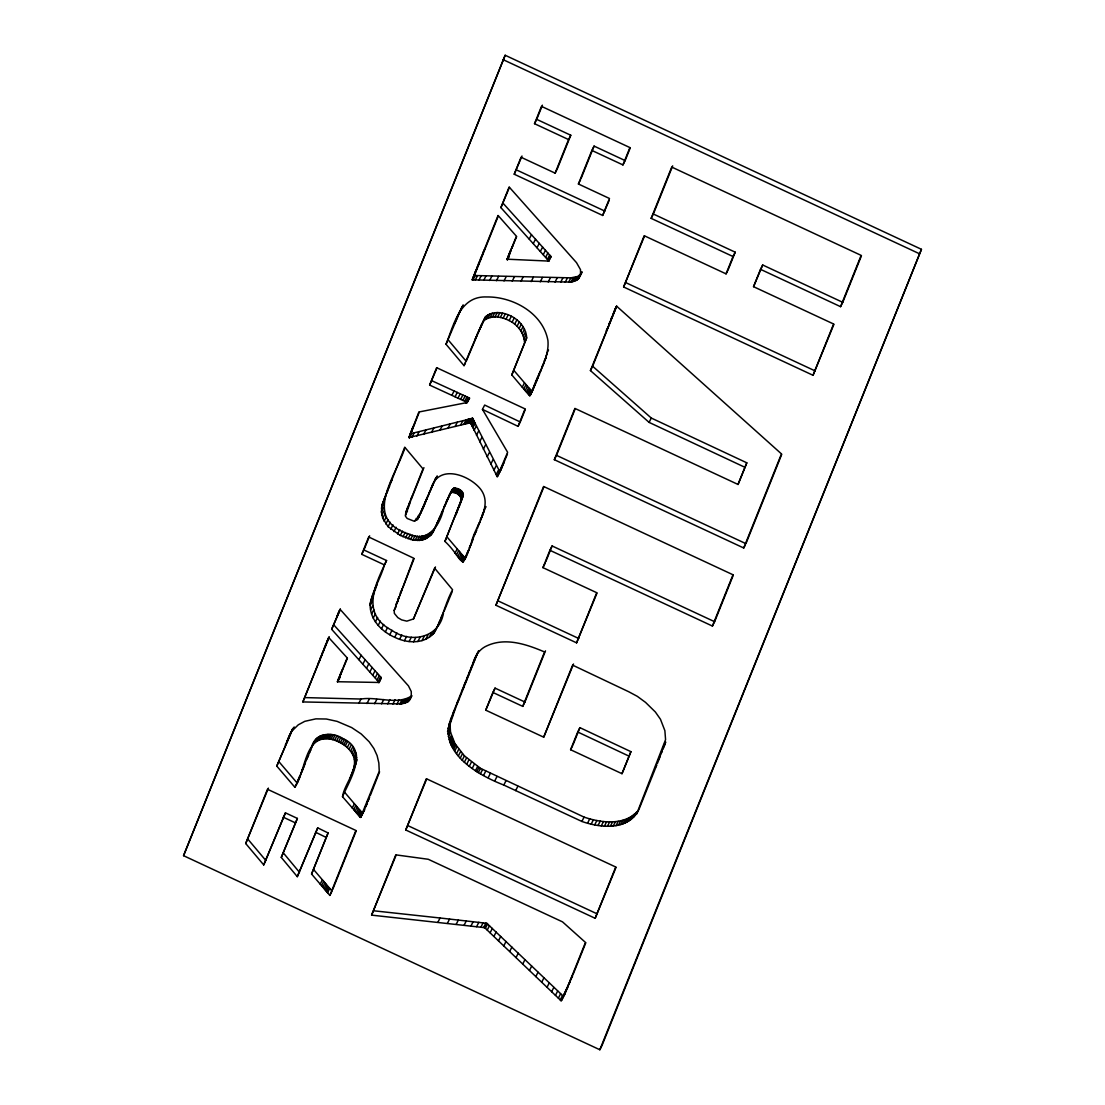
<?xml version="1.0" encoding="UTF-8"?>
<svg xmlns="http://www.w3.org/2000/svg" width="1105" height="1105" viewBox="0 0 1105 1105"><rect width="100%" height="100%" fill="white"/><g stroke="black" fill="none" stroke-linecap="round" stroke-linejoin="round"><path stroke-width="1.5" d="M413.477 618.952L434.583 568.108L452.567 589.739C444.776 603.952 442.097 621.328 432.552 634.56C422.414 644.284 406.516 643.096 394.72 637.295C381.971 631.715 370.313 620.167 370.147 605.471C371.846 591.23 380.755 578.619 384.374 564.876L361.736 554.323L368.697 536.975L413.726 558.205L394.154 610.471L394.375 613.413L397.828 617.626L401.654 619.891L406.82 621.148L413.477 618.952L435.467 566.948M441.282 617.087L443.492 612.75C439.762 637.778 410.936 643.925 391.971 630.389C360.396 613.952 375.12 584.766 386.57 560.539L363.932 549.986L369.636 535.787M482.457 409.389L507.637 452.318L497.222 476.697L470.564 422.745L409.126 437.511L418.878 411.999L467.332 402.496L429.638 385.079L436.627 367.675L525.055 408.891L518.065 426.337L482.457 409.389L484.653 405.052L520.262 422L518.065 426.337M409.126 437.511L419.292 412.11M432.166 485.427C441.005 464.335 469.666 475.633 480.399 488.921C493.576 505.8 475.482 525.137 471.6 541.837C460.716 575.47 463.478 558.577 444.942 541.422L463.313 495.275L462.332 491.808L458.506 488.907L453.989 488.065L452.304 489.446L433.326 531.477L430.439 535.469L424.79 539.226L419.32 540.428L412.828 540.069L400.314 535.455L388.09 526.657L382.731 518.286L381.405 512.016L382.192 504.488L404.734 447.18L422.98 468.865L406.198 511.38L405.452 516.201L407.193 518.48L414.099 521.187L417.801 518.908L435.715 478.327L418.187 518.259M441.351 513.107L443.547 508.77C440.425 524.005 428.395 542.969 410.273 534.489C361.169 519.64 395.051 477.982 405.01 447.635M291.402 731.565L298.281 724.811L304.787 721.33L315.892 718.858L326.32 719.01L337.108 721.372L351.666 727.573L361.238 733.982L369.167 741.759L373.863 748.486L377.109 755.585L378.849 763.003L379.25 771.304L360.562 817.41L342.509 796.705C344.442 782.92 360.81 767.726 351.901 753.196C347.081 745.267 338.227 740.585 329.331 738.858C303.958 735.875 305.85 772.091 294.842 787.23L276.775 766.083L292.866 728.665M342.509 796.705C349.94 779.412 369.457 750.185 342.578 738.402C331.845 731.192 313.654 733.209 311.389 748.347M638.013 811.374C626.673 830.711 600.056 827.825 581.879 821.457L503.811 785.047C478.244 775.185 438.478 752.795 450.591 719.631C457.788 700.791 465.371 682.089 472.926 663.387C475.053 655.831 479.57 648.925 487.043 645.762C505.717 637.157 526.836 644.395 544.558 651.964L522.734 706.371L492.858 692.448L495.054 688.111L524.93 702.034L522.734 706.371M656.674 765.24L638.745 809.924C625.375 826.07 601.755 823.128 584.089 817.12L480.482 768.348L464.432 755.861L454.97 743.665L450.509 732.214L450.039 724.258L455.453 708.277L477.802 652.544M507.181 259.205L548.881 261.084L500.91 207.63L509.129 186.98L576.52 262.672L580.498 269.648L580.567 274.606L577.722 279.496L570.954 282.12L472.18 279.841L498.065 215.447L516.422 236.235L507.181 259.205L508.659 256.319M444.942 541.422L463.409 494.667M464.031 365.658C470.716 349.594 477.526 333.6 484.902 317.839C487.388 313.875 492.858 312.867 497.222 312.563C511.173 312.784 525.773 323.157 526.698 337.826L511.822 374.913C517.61 381.681 523.287 388.546 529.185 395.203C531.312 396.833 531.767 389.457 533.245 388.256C538.245 372.551 549.489 357.564 547.928 340.547C542.956 313.046 512.817 296.513 486.614 296.955C459.639 295.822 453.713 325.257 446.019 344.263L464.031 365.658L465.495 362.772M509.391 254.868L511.021 250.131L508.825 254.468M337.384 681.73L347.177 657.876L328.668 637.502L302.867 701.937L401.212 703.954L408.021 701.716L411.281 696.62L411.267 691.55L408.463 685.901L340.271 609.518L331.652 629.298L379.139 682.462L337.384 681.73L339.843 676.633L337.647 680.97M407.773 509.253L410.549 501.131M498.341 215.834L474.377 275.504L570.871 277.852L578.108 276.374L581.852 272.604L579.089 277.908M396.957 603.648L398.132 600.098L395.921 604.435M636.549 814.261L665.569 739.632L664.879 730.667L660.459 719.258L655.362 711.993L645.555 702.393L637.323 696.343L628.676 691.716L572.611 665.127L543.701 737.187L485.744 710.17L492.858 692.448M398.574 598.869L399.485 596.396M663.014 749.259L665.735 742.09M484.929 509.004L485.841 506.518L483.645 510.855M621.991 773.693L630.914 751.662L579.904 727.656L577.708 731.993L570.594 749.729L621.991 773.693L630.914 751.662M745.198 545.096L743.734 547.997L554.323 459.694L574.904 408.408L738.043 484.46L746.8 462.815L651.287 418.049L592.639 366.238L616.314 306.969L590.429 370.576L649.091 422.386L744.604 467.153M746.8 462.815L738.043 484.46M399.941 595.167L402.469 588.578L400.272 592.915M480.482 520.496L484.46 510.234L482.263 514.571M511.822 374.913L526.698 337.826M403.09 587.004L414.099 558.605M311.569 874.041L328.075 832.949L317.715 827.866L297.3 876.679L281.278 857.411L297.383 818.418L285.435 812.852L263.722 864.925L245.711 843.529L267.479 789.26L355.907 830.477L329.856 895.409L311.569 874.041L328.075 832.949M370.189 795.766L379.581 771.773M544.627 361.197L546.34 356.846L544.13 361.183M477.236 528.784L479.971 521.809L477.774 526.146M367.965 801.429L369.567 797.368L367.357 801.705M662.392 750.834L658.331 759.909M302.867 701.937L328.959 637.599M411.088 499.736L412.731 495.579M469.542 548.177L473.216 538.978M500.91 207.63L509.433 187.408M340.188 675.735L340.658 674.547M657.309 763.638L659.989 756.911M365.81 806.83L367.426 802.783L365.23 807.12M540.11 372.523L544.061 362.647L541.864 366.984M743.734 547.997L781.456 453.893L616.714 306.251L614.104 311.306M781.732 454.348L745.93 543.66L556.519 455.357L575.235 408.74M183.554 855.684L505.165 55.25L921.446 249.316L602.032 1045.413L599.835 1049.75L183.554 855.684L505.165 55.25M609.2 200.323L602.667 215.447L514.239 174.231L521.049 157.255L555.111 173.14L557.307 168.803L570.774 135.238L536.712 119.354L542.403 105.168M555.111 173.14L568.578 139.575L534.516 123.691L541.478 106.356L629.905 147.573L622.944 164.921L591.879 150.432L594.076 146.095L625.14 160.584L622.944 164.921M245.711 843.529L268.404 788.114M331.652 629.298L339.774 610.292L336.735 616.673M429.638 385.079L436.917 368.089M514.239 174.231L522.016 156.012M413.284 494.197L423.933 467.65M301.555 772.505L305.381 763.099M281.278 857.411L297.383 818.418M602.667 215.447L609.477 198.486L578.412 183.996L591.879 150.432M581.258 178.057L594.076 146.095M332.702 889.484L356.211 830.891M501.449 468.548L507.457 453.906M520.262 422L525.345 409.32M625.14 160.584L630.209 147.973M371.598 915.133L395.783 854.856L428.257 859.276L562.528 921.874L585.47 942.427L567.846 986.309L560.995 1000.674L484.667 927.661L371.598 915.133L396.073 855.284M405.756 829.993L426.337 778.707L615.734 867.011L595.167 918.296L405.756 829.993L426.654 779.039M597.018 593.067L576.589 642.848L495.924 605.25L543.577 486.462L732.988 574.766L712.407 626.052L549.889 550.29L552.099 545.953L714.617 621.714L712.407 626.052M833.93 324.331L813.031 375.286L623.621 286.982L644.187 235.71L726.054 273.86L728.25 269.523L735.212 252.189L653.359 214.025L672.683 165.847M726.054 273.86L733.016 256.526L651.149 218.362L671.73 167.076L861.14 255.379L840.56 306.665L760.502 269.33L762.699 264.993L842.756 302.328L840.56 306.665M495.924 605.25L543.881 486.877M623.621 286.982L644.519 236.028M576.589 642.848L596.714 592.694L542.942 567.639L549.889 550.29M495.054 688.111L485.744 710.17M545.773 561.713L552.099 545.953M524.93 702.034L545.483 650.831M573.536 663.995L543.701 737.187M813.031 375.286L833.598 324L753.541 286.678L760.502 269.33M762.699 264.993L753.541 286.678M573.385 743.914L579.904 727.656M573.26 974.002L585.802 942.772M595.167 918.296L616.065 867.328M714.617 621.714L733.319 575.097M842.756 302.328L861.472 255.697M599.835 1049.75L921.446 249.316M276.775 766.083L292.936 728.333L289.137 735.902M561.285 1000.716L572.639 975.563L570.442 979.9M446.019 344.263L461.876 307.176M514.018 370.576L532.058 391.584L539.585 373.822L537.389 378.159M511.781 248.252L516.629 236.622M342.688 669.589L338.462 678.884M309.165 753.721L310.809 749.715L308.613 754.052M263.722 864.925L285.435 812.852M297.3 876.679L317.715 827.866M463.299 561.658L469.045 549.392M444.113 611.231L452.263 591.479M343.517 667.572L347.426 658.221M476.752 336.196L466.227 361.321L448.216 339.926M444.086 507.499L447.829 498.673M475.219 338.959L485.799 316.431M448.368 497.43L451.282 491.145M297.687 781.622L297.038 782.893L278.971 761.746M500.275 471.062L500.814 469.957L497.664 476.172M420.964 512.775L417.911 516.436M534.516 123.691L536.712 119.354M482.678 253.238L484.888 248.901M480.495 258.667L482.692 254.33M478.479 263.681L480.675 259.344M476.669 268.184L478.879 263.846M475.122 272.092L477.319 267.755M473.865 275.311L476.062 270.974M472.926 277.728L475.122 273.391M472.18 279.841L474.556 274.938M472.995 279.924L475.191 275.587M475.288 280.021L477.498 275.684M458.893 313.157L463.161 304.883M456.918 317.563L460.177 310.823M461.476 308.488L462.94 305.602M455.716 320.422L457.912 316.085M454.335 323.765L456.531 319.428M478.921 280.159L481.131 275.822M483.755 280.325L485.951 275.988M412.303 428.326L414.513 423.988M411.226 431.06L413.436 426.723M410.397 433.243L412.593 428.906M409.789 434.914L411.985 430.577M409.389 436.144L411.585 431.806M409.168 437L411.364 432.663M409.223 437.76L411.322 433.174M409.472 437.801L411.668 433.464L472.609 418.339L499.861 471.835M489.639 280.518L491.836 276.181M411.916 437.262L414.113 432.925M389.982 483.962L392.192 479.625M387.427 490.399L389.623 486.062M385.452 495.454L387.648 491.117M383.96 499.35L386.156 495.012M382.896 502.292L385.106 497.954M509.571 252.589L512.665 246.084M382.192 504.488L384.388 500.151M416.875 436.074L419.071 431.737M508.217 256.084L510.413 251.747M507.388 258.446L509.93 253.073M381.75 506.145L383.946 501.808M381.515 507.471L383.711 503.134M496.435 280.711L498.631 276.374M507.195 259.841L508.59 256.788M381.405 508.659L383.601 504.322M507.54 259.882L509.004 256.982M568.578 139.575L570.774 135.238M381.405 512.016L383.601 507.678M361.736 554.323L363.932 549.986M381.847 515.22L384.043 510.883M423.643 434.403L425.853 430.066M382.731 518.286L384.927 513.949M481.02 325.644L485.44 316.886M479.874 328.157L482.07 323.82M478.534 331.21L480.73 326.873M504.004 280.932L506.201 276.595M476.973 334.815L479.183 330.478M483.603 320.768L485.634 319.414L487.844 315.077M384.057 521.201L386.267 516.864M338.282 612.985L340.326 608.8M485.634 319.414L487.802 318.337L490.012 314M529.24 239.039L531.45 234.702L503.107 203.292M431.558 432.442L433.754 428.105M487.802 318.337L490.095 317.563L492.291 313.226M385.852 523.991L388.048 519.654M326.762 641.936L329.221 636.646M451.89 395.286L454.1 390.949L466.973 396.916L469.542 398.159L467.222 402.538M325.45 645.127L327.66 640.79M323.875 649.008L326.072 644.671M490.095 317.563L492.512 317.094L494.709 312.756M322.066 653.511L324.262 649.174M320.063 658.525L322.259 654.188M317.895 663.967L320.091 659.63M512.209 281.153L514.405 276.816M388.09 526.657L390.286 522.32M492.512 317.094L495.026 316.9L497.222 312.563M455.08 396.75L457.277 392.413M533.301 243.542L535.497 239.205L531.45 234.702M439.901 430.342L442.111 426.005M495.026 316.9L497.637 317.025L499.847 312.687M390.783 529.198L392.993 524.861M458.009 398.104L460.219 393.767M497.637 317.025L500.358 317.439L502.554 313.102M288.115 738.237L290.311 733.9M537.03 247.7L539.24 243.362L535.497 239.205M286.872 741.179L289.068 736.842M292.714 729.839L294.179 726.952M285.366 744.839L287.576 740.502M460.647 399.319L462.843 394.982M393.946 531.615L396.156 527.278M520.897 281.374L523.107 277.037M411.074 498.535L412.552 495.648M500.358 317.439L503.148 318.143L505.344 313.806M408.891 504.073L410.356 501.173M407.275 508.286L409.485 503.949M448.008 428.284L450.205 423.947M406.198 511.38L408.394 507.043M405.576 513.59L407.041 510.703M462.912 400.383L465.122 396.046M405.342 515.123L407.538 510.786M503.148 318.143L506.021 319.152L508.217 314.815M540.386 251.443L542.583 247.106L539.24 243.362M397.579 533.922L399.775 529.585M464.777 401.253L466.973 396.916M465.785 402.842L468.368 397.579M466.434 402.717L469.542 398.159M384.374 564.876L386.57 560.539M466.918 402.621L469.238 398.007M455.163 426.447L457.373 422.11M524.502 342.163C523.908 332.757 517.471 324.649 509.17 320.574L511.366 316.237M578.412 183.996L580.608 179.659M400.314 535.455L402.524 531.118M543.273 254.675L545.469 250.338L542.583 247.106M375.161 588.647L377.358 584.31M531.146 281.637L533.356 277.3M373.545 592.874L375.755 588.537M372.316 596.161L374.526 591.824M371.418 598.703L373.614 594.366M402.98 536.781L405.176 532.444M370.797 600.637L373.007 596.299M512.071 322.246L514.267 317.909M370.41 602.128L372.62 597.791M545.635 257.341L547.831 253.004L545.469 250.338M370.216 603.316L372.413 598.979M460.702 424.997L462.898 420.66M370.134 604.38L372.344 600.043M370.147 605.471L372.344 601.134M405.563 537.9L407.759 533.563M430.591 489.032L432.787 484.694M434.721 480.592L436.917 476.255M435.867 479.045L437.331 476.145M547.403 259.344L549.599 255.006L547.831 253.004M414.941 521.063L416.405 518.176M428.671 493.631L430.867 489.294M463.92 424.113L466.117 419.776M514.709 324.138L516.919 319.801M426.337 499.405L428.547 495.068M370.576 609.877L372.772 605.54M425.052 502.568L427.248 498.231M465.053 423.795L467.263 419.458M423.795 505.62L425.991 501.283M416.447 520.317L418.643 515.98M422.58 508.493L424.79 504.156M547.942 261.153C547.873 257.907 553.094 257.189 549.599 255.006M417.138 519.695L419.334 515.358M421.461 511.145L423.657 506.808M548.508 260.614L550.704 256.277M417.801 518.908L422.621 509.156M466.144 423.491L468.34 419.154M548.439 261.139L550.635 256.802M548.757 261.111L551.077 256.747M408.063 538.826L410.273 534.489M467.153 423.243L469.349 418.905M340.492 673.926L342.785 669.022M339.732 675.777L341.928 671.439M517.071 326.237L519.281 321.9M468.064 423.022L470.26 418.685M371.598 614.076L373.794 609.739M468.865 422.856L471.062 418.519M540.248 281.844L542.458 277.507M337.785 681.757L339.995 677.42M469.542 422.745L471.738 418.408M410.48 539.558L412.69 535.221M470.053 422.676L472.263 418.339M470.399 422.676L472.609 418.339M470.647 422.911L472.76 418.408M470.799 423.201L472.995 418.864M470.992 423.616L473.189 419.278M519.129 328.503L521.339 324.166M471.227 424.127L473.423 419.79M373.214 618.082L375.41 613.745M412.828 540.069L415.024 535.732M471.504 424.734L473.7 420.397M471.807 425.411L474.004 421.074M472.139 426.157L474.335 421.82M520.869 330.934L523.079 326.597M472.484 426.931L474.68 422.593M415.079 540.4L417.276 536.063M472.843 427.746L475.04 423.408M310.367 749.936L315.187 740.336M375.396 621.88L377.606 617.543M314.055 743.113L316.265 738.775M548.218 281.996L550.414 277.659M306.417 759.397L308.627 755.06L303.695 766.166M315.118 742.035L317.315 737.698M417.234 540.511L419.444 536.174M522.278 333.503L524.474 329.166M316.265 741.22L318.475 736.883M474.086 430.384L476.283 426.047M302.162 769.964L304.358 765.627M300.712 773.541L302.908 769.204M299.358 776.843L300.822 773.942M317.605 740.474L319.815 736.137M298.129 779.785L300.339 775.448L297.065 782.326M358.973 659.644L361.183 655.306M419.32 540.428L421.516 536.091M523.314 336.169L525.51 331.832M294.842 787.23L297.646 781.511M318.599 740.046L320.795 735.709M319.746 739.659L321.942 735.322M420.825 540.262L423.022 535.925M378.159 625.458L380.355 621.12M523.977 338.945L526.173 334.608M321.016 739.328L323.213 734.991M422.234 540L424.43 535.663M322.37 739.065L324.58 734.728M423.546 539.654L425.743 535.317M476.476 435.287L478.672 430.95M424.79 539.226L427 534.889M555.028 282.12L557.224 277.783M323.793 738.872L325.989 734.535M425.991 538.688L428.188 534.35M362.937 664.05L365.133 659.713M325.229 738.748L327.425 734.411M427.124 538.066L429.334 533.729M381.474 628.8L383.684 624.463M446.158 501.767L452.304 489.446M428.243 537.32L430.453 532.983M444.044 506.725L446.24 502.388M449.086 495.482L453.174 488.479M326.652 738.706L328.848 734.369M429.348 536.45L431.544 532.113M450.978 492.816L453.989 488.065M397.745 599.504L399.209 596.617M430.439 535.469L432.635 531.132M438.947 518.798L441.144 514.46M431.171 534.751L433.367 530.414M437.014 523.328L439.21 518.991M451.793 492.402L452.677 492.36L454.887 488.023M431.834 533.936L434.044 529.599M435.481 526.85L437.691 522.513M328.033 738.748L330.229 734.411M432.525 532.9L436.475 525.179M452.677 492.36L453.741 492.512L455.937 488.175M479.667 441.779L481.877 437.442M394.154 610.471L396.35 606.134M560.705 282.189L562.901 277.852M329.331 738.858L331.528 734.521M453.741 492.512L455.053 492.802L457.263 488.465M366.611 668.138L368.808 663.801L333.862 624.96M330.975 739.162L333.185 734.825M385.355 631.894L387.551 627.557M455.053 492.802L456.31 493.244L458.506 488.907M332.771 739.632L334.967 735.295M461.213 499.004L460.136 496.145L457.456 493.825L459.652 489.487M565.249 282.203L567.445 277.866M458.492 494.515L460.688 490.178M334.635 740.24L336.845 735.902M369.926 671.84L372.136 667.503M459.39 495.289L461.6 490.952M483.341 449.196L485.551 444.859M389.761 634.726L391.971 630.389M568.661 282.189L570.871 277.852M460.136 496.145L462.332 491.808M336.569 740.972L338.765 736.634M460.702 497.07L462.898 492.733M461.061 498.024L463.271 493.686M570.954 282.12L573.15 277.783M461.116 499.612L463.313 495.275M338.489 741.814L340.685 737.477M460.799 500.745L462.995 496.407M460.274 502.347L462.47 498.01M572.1 281.996L574.31 277.659M372.841 675.086L375.037 670.749L368.808 663.801M358.793 703.374L361.004 699.037C377.219 696.316 397.565 705.487 411.889 695.722L409.679 700.059M459.542 504.419L461.738 500.082M458.603 506.946L460.813 502.609M457.498 509.888L459.694 505.551M573.536 281.623L575.733 277.286M456.199 513.231L458.395 508.894M340.368 742.74L342.578 738.402M454.735 516.96L456.931 512.623M574.793 281.195L576.99 276.858M394.72 637.295L396.916 632.958M575.898 280.711L578.108 276.374M522.264 387.206L524.461 382.869M487.167 456.862L489.363 452.525M576.879 280.145L579.075 275.808M375.258 677.779L377.454 673.442L375.037 670.749M342.163 743.734L344.373 739.397M577.722 279.496L579.918 275.159M578.454 278.764L582.031 271.706M523.77 388.974L525.98 384.637M343.835 744.77L346.031 740.433M377.123 679.879L379.319 675.542L377.454 673.442M525.179 390.604L527.375 386.267M345.326 745.847L347.523 741.51M366.971 703.554L369.167 699.216M399.609 639.298L401.806 634.961M378.366 681.26L380.562 676.923L379.319 675.542M378.905 681.896L381.101 677.558L380.562 676.923M378.822 682.655L381.101 677.558M379.139 682.462L381.322 677.876M526.45 392.082L528.646 387.745M490.8 464.114L492.996 459.777M547.058 352.951L548.522 350.064M347.274 747.519L349.484 743.182M545.842 356.584L547.307 353.697M527.555 393.352L529.751 389.015M528.48 394.416L530.676 390.079M538.964 374.25L541.16 369.913M349.028 749.314L351.238 744.977M404.416 640.734L406.612 636.397M535.884 381.833L538.094 377.496M529.185 395.203L531.395 390.866M534.502 385.231L536.699 380.894M533.245 388.256L535.442 383.918M529.654 395.728L534.35 386.529M529.861 395.921L532.734 390.272M350.575 751.22L352.785 746.883M374.609 703.719L376.805 699.382M493.907 470.274L496.104 465.937M351.901 753.196L354.097 748.859M409.085 641.577L411.281 637.24M454.984 553.232L457.18 548.895L447.138 537.085M352.992 755.24L355.188 750.903M496.159 474.694L498.355 470.357M353.835 757.326L356.031 752.988M456.448 554.959L458.644 550.621L457.18 548.895M381.584 703.844L383.78 699.506M500.786 469.293L503.88 462.815M497.222 476.697L502.181 466.876M413.588 641.839L415.784 637.502M354.415 759.425L356.611 755.088M457.829 556.561L460.025 552.224L458.644 550.621M354.733 761.511L356.929 757.174M354.76 763.569L356.956 759.232M459.086 558.025L461.282 553.688L460.025 552.224M354.664 764.411L356.874 760.074M354.456 765.433L356.666 761.096M354.125 766.677L356.335 762.34M353.655 768.196L355.851 763.859M417.897 641.522L420.093 637.184M353.02 770.047L355.216 765.71M352.205 772.271L354.401 767.934M460.191 559.323L462.387 554.986L461.282 553.688M480.33 519.585L482.54 515.248M351.197 774.909L353.407 770.572M349.995 778.003L352.191 773.666M387.731 703.94L389.927 699.603M461.13 560.401L463.327 556.064L462.387 554.986M474.487 534.516L476.683 530.179L471.6 541.837M461.876 561.257L464.072 556.92L463.327 556.064M421.986 640.638L424.182 636.3M469.238 547.79L471.448 543.453M462.387 561.837L464.072 556.92M467.346 552.514L468.81 549.627M462.65 562.127L465.495 557.321M462.898 562.127L468.05 551.809M392.91 704.009L395.12 699.672M425.812 639.187L428.008 634.85M429.334 637.157L431.544 632.82M396.985 704.037L399.195 699.7M432.552 634.56L434.748 630.223M433.298 633.814L435.508 629.477M439.265 621.949L441.475 617.612M433.989 633.013L436.185 628.676M437.677 625.692L439.887 621.355M434.679 631.977L438.644 624.145M399.803 704.023L401.999 699.686M401.212 703.954L403.408 699.617M402.924 703.705L405.121 699.368M404.458 703.36L406.654 699.023M651.149 218.362L653.359 214.025M352.219 808.1L354.415 803.763M405.811 702.918L408.007 698.581M406.999 702.379L409.195 698.042M408.021 701.716L410.231 697.379M353.655 809.785L355.851 805.448L344.719 792.368M408.919 700.957L411.115 696.62M355.009 811.36L357.205 807.023L355.851 805.448M320.188 884.152L322.384 879.815L313.765 869.704M356.252 812.824L358.448 808.487M357.357 814.123L359.567 809.785L357.205 807.023M321.5 885.699L323.71 881.362L322.384 879.815M358.31 815.228L360.506 810.89L359.567 809.785M615.167 308.889L616.645 306.002M612.723 314.607L614.919 310.27M610.968 318.862L613.165 314.524M322.784 887.177L324.981 882.84M359.07 816.112L361.28 811.774L360.506 810.89M608.827 324.166L611.024 319.828M359.622 816.747L361.818 812.41L361.28 811.774M606.272 330.575L608.468 326.237M359.94 817.092L361.818 812.41M323.986 888.586L326.182 884.249M360.244 817.382L364.609 809.703L360.962 816.982M360.562 817.41L362.758 813.073M363.6 811.167L365.078 808.28M325.091 889.87L327.287 885.533L323.71 881.362M326.058 891.017L328.268 886.68L327.287 885.533M590.429 370.576L592.639 366.238M326.9 891.984L329.097 887.647L328.268 886.68M327.55 892.743L329.746 888.406L329.097 887.647M329.856 895.409L332.066 891.072L329.746 888.406M554.323 459.694L556.519 455.357M475.606 656.881L478.589 650.707M474.432 659.699L476.628 655.362M472.926 663.387L475.122 659.05M471.117 667.834L473.313 663.497M469.045 672.945L471.255 668.608M466.78 678.608L468.976 674.271M464.335 684.713L466.531 680.376M461.766 691.15L463.962 686.813M456.931 703.291L459.127 698.954M453.243 712.615L455.453 708.277M450.591 719.631L452.788 715.294M448.823 724.797L451.02 720.46M447.843 728.596L450.039 724.258M447.511 731.496L449.707 727.159M447.705 733.996L449.901 729.659M448.299 736.552L450.509 732.214M449.183 739.659L451.379 735.322M449.597 741.11L451.807 736.773M449.997 742.38L452.207 738.043M450.426 743.527L452.622 739.19M450.881 744.604L453.078 740.267M451.406 745.668L453.603 741.331M452.028 746.787L454.224 742.45M542.942 567.639L545.138 563.301M452.774 748.002L454.97 743.665M453.672 749.383L455.868 745.046M454.749 750.986L456.959 746.649M456.572 753.541L458.768 749.204M458.395 755.903L460.592 751.566M460.26 758.099L462.456 753.762M462.221 760.199L464.432 755.861M464.349 762.243L466.545 757.906M466.683 764.273L468.879 759.936M469.266 766.345L471.462 762.008M472.166 768.514L474.363 764.177M733.016 256.526L735.212 252.189M649.091 422.386L651.287 418.049M475.426 770.834L477.622 766.497M476.766 771.76L478.976 767.423M478.272 772.685L480.482 768.348M480.385 773.845L482.581 769.508M483.548 775.434L485.744 771.097M488.203 777.685L490.399 773.348M494.805 780.821L497.015 776.484M503.811 785.047L506.007 780.71M437.856 922.33L440.052 917.993L486.863 923.324L563.481 996.379M447.373 923.379L449.583 919.042M515.662 790.586L517.858 786.249M456.172 924.346L458.382 920.009M464.086 925.23L466.296 920.893M470.951 926.004L473.161 921.667M476.614 926.653L478.81 922.316M570.594 749.729L572.791 745.392M480.896 927.164L483.092 922.827M483.631 927.496L485.827 923.158M484.667 927.661L486.863 923.324M485.399 928.297L487.595 923.96M487.264 930.037L489.46 925.7M490.137 932.758L492.347 928.421M493.935 936.363L496.131 932.026M498.535 940.756L500.731 936.418M503.825 945.811L506.021 941.474M509.695 951.446L511.905 947.109M581.879 821.457L584.089 817.12M516.049 957.538L518.245 953.201M587.611 823.073L589.821 818.736M591.23 824.04L593.426 819.703M522.762 963.988L524.958 959.651M594.711 824.813L596.907 820.476M598.054 825.435L600.25 821.098M601.286 825.891L603.482 821.554M529.475 970.452L531.671 966.115M604.407 826.167L606.604 821.83M607.432 826.291L609.629 821.954M610.361 826.236L612.571 821.899M535.828 976.571L538.024 972.234M613.234 826.029L615.43 821.692M616.024 825.656L618.22 821.319M618.496 825.186L620.692 820.849M620.775 824.62L622.971 820.283M541.712 982.221L543.909 977.884M622.902 823.943L625.099 819.606M663.981 745.253L665.445 742.367M624.905 823.142L627.101 818.805M662.668 748.789L664.865 744.452M660.818 753.596L662.282 750.709M626.811 822.189L629.007 817.852M655.113 767.975L656.577 765.088M628.635 821.098L630.845 816.761M630.43 819.841L632.626 815.504M632.184 818.404L634.394 814.067M547.016 987.317L549.213 982.98M633.966 816.775L636.162 812.437M551.63 991.738L553.826 987.4M555.442 995.398L557.652 991.061M558.357 998.174L560.553 993.837M560.235 999.97L562.445 995.633M567.846 986.309L570.042 981.972M560.995 1000.674L563.191 996.337M565.801 991.309L567.998 986.972M564.241 995.039L566.437 990.702M561.672 1000.343L565.277 993.34M305.077 697.6L361.004 699.037M373.794 910.796L440.052 917.993M506.021 319.152L509.17 320.574M431.848 380.742L454.1 390.949M502.968 59.587L919.25 253.653M516.436 169.894L604.877 211.11M625.817 282.645L815.228 370.949M498.12 600.913L578.785 638.51M407.952 825.656L597.363 913.959M283.239 817.189L295.173 822.755M577.708 731.993L628.717 756M315.519 832.203L325.878 837.286M456.31 493.244L457.456 493.825M247.907 839.192L265.918 860.588M283.474 853.074L299.496 872.342"/></g></svg>
